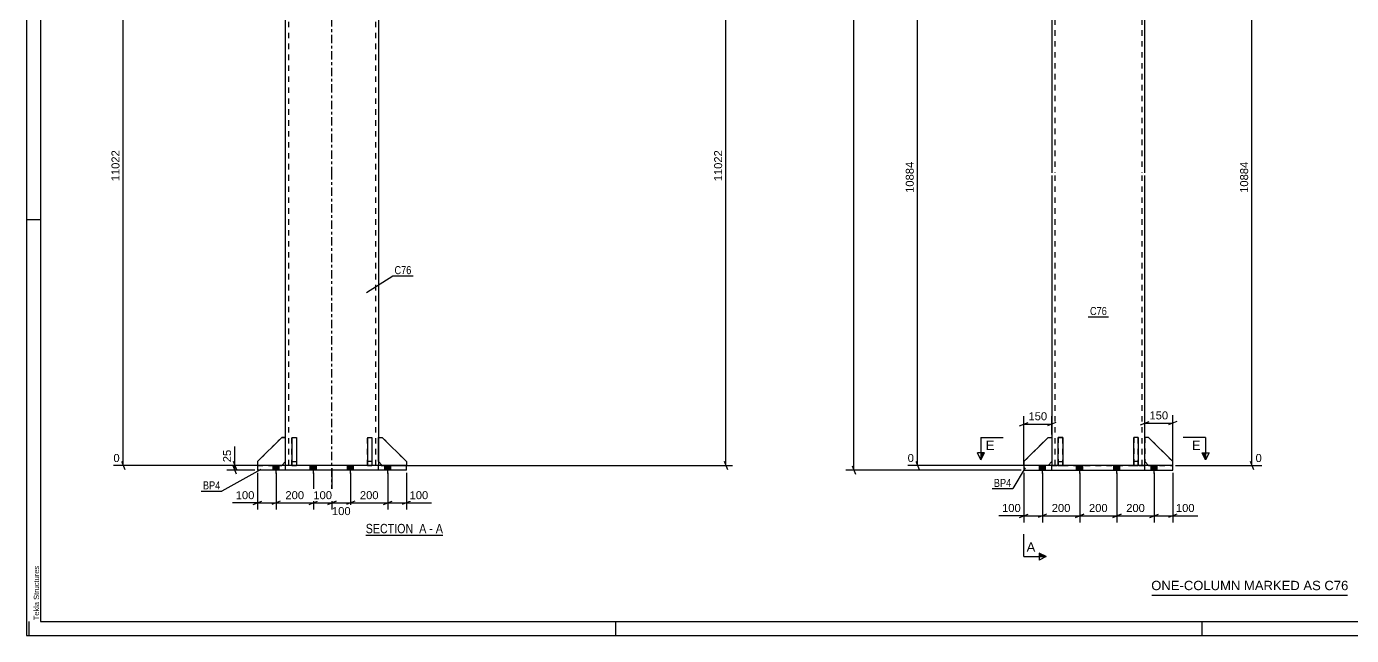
# Model space of a CAD drawing. Header units: millimetres. Extents: x -384 to 457, y -61 to 533.
# Drawn here: x -383.8 to 90.7, y -61 to 157.3 of the extents above; entities that cross this region are included whole.
import ezdxf

# ---------------------------------------------------------------- set-up
doc = ezdxf.new("R2010")
doc.units = ezdxf.units.MM
doc.linetypes.add('DXK_LINE_DOT2', pattern=[3.9198, 1.9599, -1.9599])
doc.linetypes.add('DXK_LINE_DOT3', pattern=[5.9187, 2.979, -0.9799, 0.9799, -0.9799])
doc.styles.add('Arial', font='ARIAL.TTF', dxfattribs={"height": 0.2})
doc.styles.add('Arial Narrow', font='ARIALN.TTF', dxfattribs={"height": 0.2})

# ---------------------------------------------------------------- blocks, each defined once
blk = doc.blocks.new('Unknown-284935728-1133')
at = {"color": 5, "linetype": 'Continuous'}
for p, q in [((-383.81, 533.03), (-383.81, -60.97)), ((-378.81, 528.03), (-378.81, -55.97)), ((-378.81, 88.03), (-383.81, 88.03)), ((-382.81, -60.97), (-382.81, -55.97)), ((-378.81, -55.97), (452.19, -55.97)), ((-172.81, -60.97), (-172.81, -55.97)), ((37.19, -60.97), (37.19, -55.97)), ((-383.81, -60.97), (457.19, -60.97))]:
    blk.add_line(p, q, dxfattribs=at)
at = {"color": 174, "linetype": 'Continuous', "style": 'Arial'}
blk.add_text('Tekla Structures', height=1.9102, rotation=90, dxfattribs=at).set_placement((-379.31, -55.47))
blk = doc.blocks.new('Unknown-284935728-12 - 4846')
at = {"color": 6, "linetype": 'Continuous'}
blk.add_line((-262.33, -25.07), (-234.69, -25.07), dxfattribs=at)
at = {"color": 0, "linetype": 'Continuous'}
blk.add_wipeout([(-244.23, -24.32), (-244.23, -20.82), (-262.33, -20.82), (-262.33, -24.32)], dxfattribs=at)
at = {"color": 7, "linetype": 'Continuous', "style": 'Arial Narrow'}
blk.add_text('SECTION ', height=3.34, dxfattribs=at).set_placement((-262.33, -24.32))
at = {"color": 0, "linetype": 'Continuous'}
blk.add_wipeout([(-240.62, -24.32), (-240.62, -20.82), (-243.18, -20.82), (-243.18, -24.32)], dxfattribs=at)
blk.add_wipeout([(-238.29, -24.32), (-238.29, -20.82), (-239.57, -20.82), (-239.57, -24.32)], dxfattribs=at)
at = {"color": 7, "linetype": 'Continuous', "style": 'Arial Narrow'}
blk.add_text('A', height=3.34, dxfattribs=at).set_placement((-243.18, -24.32))
at = {"color": 0, "linetype": 'Continuous'}
blk.add_wipeout([(-234.69, -24.32), (-234.69, -20.82), (-237.24, -20.82), (-237.24, -24.32)], dxfattribs=at)
at = {"color": 7, "linetype": 'Continuous', "style": 'Arial Narrow'}
for s, p in [('-', (-239.57, -24.32)), ('A', (-237.24, -24.32))]:
    blk.add_text(s, height=3.34, dxfattribs=at).set_placement(p)
blk = doc.blocks.new('Bolt-284935728-4064 - 3963')
at = {"linetype": 'Continuous'}
for points in [[(-21.1, -1.67), (-18.9, -1.67), (-18.9, 0), (-21.1, 0)], [(-21.1, -1.67), (-18.9, -1.67), (-18.9, 0), (-21.1, 0)], [(-7.77, -1.67), (-5.57, -1.67), (-5.57, 0), (-7.77, 0)], [(-7.77, -1.67), (-5.57, -1.67), (-5.57, 0), (-7.77, 0)], [(5.57, -1.67), (7.77, -1.67), (7.77, 0), (5.57, 0)], [(5.57, -1.67), (7.77, -1.67), (7.77, 0), (5.57, 0)], [(18.9, -1.67), (21.1, -1.67), (21.1, 0), (18.9, 0)], [(18.9, -1.67), (21.1, -1.67), (21.1, 0), (18.9, 0)]]:
    blk.add_hatch(color=1, dxfattribs=at).paths.add_polyline_path(points)
at = {"color": 1, "linetype": 'Continuous'}
for p, q in [((-21.1, -1.67), (-21.1, 0)), ((-21.1, -1.67), (-21.1, 0)), ((-20, -2.93), (-20, 0)), ((-20, -2.93), (-20, 0)), ((-18.9, -1.67), (-18.9, 0)), ((-18.9, -1.67), (-18.9, 0)), ((-7.77, -1.67), (-7.77, 0)), ((-7.77, -1.67), (-7.77, 0)), ((-6.67, -2.93), (-6.67, 0)), ((-6.67, -2.93), (-6.67, 0)), ((-5.57, -1.67), (-5.57, 0)), ((-5.57, -1.67), (-5.57, 0)), ((5.57, -1.67), (5.57, 0)), ((5.57, -1.67), (5.57, 0)), ((6.67, -2.93), (6.67, 0)), ((6.67, -2.93), (6.67, 0)), ((7.77, -1.67), (7.77, 0)), ((7.77, -1.67), (7.77, 0)), ((18.9, -1.67), (18.9, 0)), ((18.9, -1.67), (18.9, 0)), ((20, -2.93), (20, 0)), ((20, -2.93), (20, 0)), ((21.1, -1.67), (21.1, 0)), ((21.1, -1.67), (21.1, 0))]:
    blk.add_line(p, q, dxfattribs=at)
blk = doc.blocks.new('Part-284935728-4026 - 3963')
at = {"color": 2, "linetype": 'Continuous'}
for p, q in [((-16.67, 449.91), (-16.67, 104.87)), ((-16.67, 449.91), (-16.33, 449.91)), ((-15.61, 449.91), (-14.53, 449.91)), ((-14.53, 449.91), (15.61, 449.91)), ((16.67, 449.91), (16.33, 449.91)), ((16.67, 104.87), (16.67, 449.91)), ((-16.67, 103.87), (-16.67, 0)), ((16.67, 0), (16.67, 103.87))]:
    blk.add_line(p, q, dxfattribs=at)
at = {"color": 7, "linetype": 'DXK_LINE_DOT2'}
for p, q in [((-16.5, 449.91), (-15.61, 449.91)), ((-15.6, 449.91), (-15.6, 104.87)), ((16.33, 449.91), (15.35, 449.91)), ((15.6, 449.91), (15.6, 104.87)), ((-15.6, 103.87), (-15.6, 0)), ((15.6, 103.87), (15.6, 0)), ((-16.67, 0), (16.67, 0))]:
    blk.add_line(p, q, dxfattribs=at)
blk = doc.blocks.new('Part-284935728-4143 - 3963')
at = {"color": 2, "linetype": 'Continuous'}
for p, q in [((-14.33, 0), (-14.33, 10)), ((-14.33, 10), (-12.67, 10)), ((-12.67, 10), (-12.67, 0)), ((-14.33, 1.33), (-12.67, 1.33)), ((-12.67, 0), (-14.33, 0))]:
    blk.add_line(p, q, dxfattribs=at)
blk = doc.blocks.new('Part-284935728-4144 - 3963')
at = {"color": 2, "linetype": 'Continuous'}
for p, q in [((12.67, 0), (12.67, 10)), ((14.33, 10), (12.67, 10)), ((14.33, 10), (14.33, 0)), ((14.33, 1.33), (12.67, 1.33)), ((14.33, 0), (12.67, 0))]:
    blk.add_line(p, q, dxfattribs=at)
blk = doc.blocks.new('Part-284935728-4145 - 3963')
at = {"color": 7, "linetype": 'DXK_LINE_DOT2'}
for p, q in [((-14.33, 10), (-14.33, 0)), ((-12.67, 10), (-14.33, 10)), ((-12.67, 0), (-12.67, 10)), ((-14.33, 1.33), (-12.67, 1.33)), ((-14.33, 0), (-12.67, 0))]:
    blk.add_line(p, q, dxfattribs=at)
blk = doc.blocks.new('Part-284935728-4146 - 3963')
at = {"color": 7, "linetype": 'DXK_LINE_DOT2'}
for p, q in [((12.67, 10), (12.67, 0)), ((14.33, 10), (12.67, 10)), ((14.33, 0), (14.33, 10)), ((14.33, 1.33), (12.67, 1.33)), ((12.67, 0), (14.33, 0))]:
    blk.add_line(p, q, dxfattribs=at)
blk = doc.blocks.new('Part-284935728-4147 - 3963')
at = {"color": 7, "linetype": 'DXK_LINE_DOT2'}
for p, q in [((18, 10), (16.67, 10)), ((16.67, 10), (16.67, 1.33)), ((26.67, 1.33), (18, 10)), ((16.67, 1.33), (18, 0)), ((26.67, 0), (26.67, 1.33)), ((18, 0), (26.67, 0))]:
    blk.add_line(p, q, dxfattribs=at)
blk = doc.blocks.new('Part-284935728-4148 - 3963')
at = {"color": 2, "linetype": 'Continuous'}
for p, q in [((18, 10), (16.67, 10)), ((18, 10), (26.67, 1.33)), ((16.67, 1.33), (18, 0)), ((26.67, 0), (26.67, 1.33))]:
    blk.add_line(p, q, dxfattribs=at)
at = {"color": 7, "linetype": 'DXK_LINE_DOT2'}
for p, q in [((16.67, 10), (16.67, 1.33)), ((18, 0), (26.67, 0))]:
    blk.add_line(p, q, dxfattribs=at)
blk = doc.blocks.new('Part-284935728-4149 - 3963')
at = {"color": 7, "linetype": 'DXK_LINE_DOT2'}
for p, q in [((-26.67, 1.33), (-18, 10)), ((-18, 10), (-16.67, 10)), ((-16.67, 10), (-16.67, 1.33)), ((-26.67, 0), (-26.67, 1.33)), ((-16.67, 1.33), (-18, 0)), ((-18, 0), (-26.67, 0))]:
    blk.add_line(p, q, dxfattribs=at)
blk = doc.blocks.new('Part-284935728-4150 - 3963')
at = {"color": 2, "linetype": 'Continuous'}
for p, q in [((-26.67, 1.33), (-18, 10)), ((-18, 10), (-16.67, 10)), ((-26.67, 1.33), (-26.67, 0)), ((-16.67, 1.33), (-18, 0))]:
    blk.add_line(p, q, dxfattribs=at)
at = {"color": 7, "linetype": 'DXK_LINE_DOT2'}
for p, q in [((-16.67, 10), (-16.67, 1.33)), ((-18, 0), (-26.67, 0))]:
    blk.add_line(p, q, dxfattribs=at)
blk = doc.blocks.new('Part-284935728-4155 - 3963')
at = {"color": 2, "linetype": 'Continuous'}
for p, q in [((26.67, 0), (-26.67, 0)), ((-26.67, 0), (-26.67, -1.67)), ((-26.67, -1.67), (26.67, -1.67)), ((-16.67, -1.67), (-16.67, 0)), ((16.67, -1.67), (16.67, 0)), ((26.67, -1.67), (26.67, 0))]:
    blk.add_line(p, q, dxfattribs=at)
at = {"color": 7, "linetype": 'DXK_LINE_DOT2'}
for p, q in [((-16.67, -1.67), (-16.67, 0)), ((16.67, -1.67), (16.67, 0))]:
    blk.add_line(p, q, dxfattribs=at)
blk = doc.blocks.new('Bolt-284935728-4869 - 4846')
at = {"linetype": 'Continuous'}
for points in [[(-293.32, 0), (-295.52, 0), (-295.52, -1.67), (-293.32, -1.67)], [(-293.32, 0), (-295.52, 0), (-295.52, -1.67), (-293.32, -1.67)], [(-279.99, 0), (-282.19, 0), (-282.19, -1.67), (-279.99, -1.67)], [(-279.99, 0), (-282.19, 0), (-282.19, -1.67), (-279.99, -1.67)], [(-266.65, 0), (-268.85, 0), (-268.85, -1.67), (-266.65, -1.67)], [(-266.65, 0), (-268.85, 0), (-268.85, -1.67), (-266.65, -1.67)], [(-253.32, 0), (-255.52, 0), (-255.52, -1.67), (-253.32, -1.67)], [(-253.32, 0), (-255.52, 0), (-255.52, -1.67), (-253.32, -1.67)]]:
    blk.add_hatch(color=1, dxfattribs=at).paths.add_polyline_path(points)
at = {"color": 1, "linetype": 'Continuous'}
for p, q in [((-295.52, -1.67), (-295.52, 0)), ((-295.52, -1.67), (-295.52, 0)), ((-294.42, -2.93), (-294.42, 0)), ((-294.42, -2.93), (-294.42, 0)), ((-293.32, -1.67), (-293.32, 0)), ((-293.32, -1.67), (-293.32, 0)), ((-282.19, -1.67), (-282.19, 0)), ((-282.19, -1.67), (-282.19, 0)), ((-281.09, -2.93), (-281.09, 0)), ((-281.09, -2.93), (-281.09, 0)), ((-279.99, -1.67), (-279.99, 0)), ((-279.99, -1.67), (-279.99, 0)), ((-268.85, -1.67), (-268.85, 0)), ((-268.85, -1.67), (-268.85, 0)), ((-267.75, -2.93), (-267.75, 0)), ((-267.75, -2.93), (-267.75, 0)), ((-266.65, -1.67), (-266.65, 0)), ((-266.65, -1.67), (-266.65, 0)), ((-255.52, -1.67), (-255.52, 0)), ((-255.52, -1.67), (-255.52, 0)), ((-254.42, -2.93), (-254.42, 0)), ((-254.42, -2.93), (-254.42, 0)), ((-253.32, -1.67), (-253.32, 0)), ((-253.32, -1.67), (-253.32, 0))]:
    blk.add_line(p, q, dxfattribs=at)
blk = doc.blocks.new('Part-284935728-4953 - 4846')
at = {"color": 7, "linetype": 'DXK_LINE_DOT3'}
for p, q in [((-274.42, 103.97), (-274.42, 459.01)), ((-274.42, -10), (-274.42, 103.87))]:
    blk.add_line(p, q, dxfattribs=at)
at = {"color": 2, "linetype": 'Continuous'}
for p, q in [((-291.09, 103.97), (-291.09, 449.01)), ((-291.09, 449.01), (-290.75, 449.01)), ((-290.03, 449.01), (-288.95, 449.01)), ((-288.95, 449.01), (-258.82, 449.01)), ((-257.75, 449.01), (-258.09, 449.01)), ((-257.75, 449.01), (-257.75, 103.97)), ((-291.09, 0), (-291.09, 103.87)), ((-257.75, 103.87), (-257.75, 0))]:
    blk.add_line(p, q, dxfattribs=at)
at = {"color": 7, "linetype": 'DXK_LINE_DOT2'}
for p, q in [((-291.09, 449.01), (-290.03, 449.01)), ((-290.75, 449.01), (-290.03, 449.01)), ((-290.02, 449.01), (-290.02, 103.97)), ((-258.09, 449.01), (-259.07, 449.01)), ((-258.82, 449.01), (-258.82, 103.97)), ((-290.02, 103.87), (-290.02, 0)), ((-258.82, 103.87), (-258.82, 0)), ((-257.75, 0), (-291.09, 0))]:
    blk.add_line(p, q, dxfattribs=at)
blk = doc.blocks.new('Part-284935728-5012 - 4846')
at = {"color": 2, "linetype": 'Continuous'}
for p, q in [((-301.09, 1.33), (-292.42, 10)), ((-292.42, 10), (-291.09, 10)), ((-301.09, 1.33), (-301.09, 0)), ((-292.42, 0), (-291.09, 1.33))]:
    blk.add_line(p, q, dxfattribs=at)
at = {"color": 7, "linetype": 'DXK_LINE_DOT2'}
for p, q in [((-291.09, 1.33), (-291.09, 10)), ((-291.09, 10), (-291.09, 10)), ((-291.09, 10), (-291.09, 10)), ((-291.09, 1.33), (-291.09, 1.33)), ((-291.09, 1.33), (-291.09, 1.33)), ((-301.09, 0), (-292.42, 0))]:
    blk.add_line(p, q, dxfattribs=at)
blk = doc.blocks.new('Part-284935728-5013 - 4846')
at = {"color": 7, "linetype": 'DXK_LINE_DOT2'}
for p, q in [((-257.75, 1.33), (-257.75, 10)), ((-257.75, 10), (-256.42, 10)), ((-256.42, 10), (-247.75, 1.33)), ((-256.42, 0), (-257.75, 1.33)), ((-247.75, 1.33), (-247.75, 0)), ((-247.75, 0), (-256.42, 0))]:
    blk.add_line(p, q, dxfattribs=at)
blk = doc.blocks.new('Part-284935728-5014 - 4846')
at = {"color": 2, "linetype": 'Continuous'}
for p, q in [((-257.75, 1.33), (-257.75, 10)), ((-257.75, 10), (-256.42, 10)), ((-247.75, 1.33), (-256.42, 10)), ((-256.42, 0), (-257.75, 1.33)), ((-247.75, 1.33), (-247.75, 0)), ((-247.75, 0), (-247.75, 0))]:
    blk.add_line(p, q, dxfattribs=at)
at = {"color": 7, "linetype": 'DXK_LINE_DOT2'}
blk.add_line((-247.75, 0), (-256.42, 0), dxfattribs=at)
blk = doc.blocks.new('Part-284935728-5036 - 4846')
at = {"color": 2, "linetype": 'Continuous'}
for p, q in [((-247.75, 0), (-301.09, 0)), ((-301.09, 0), (-301.09, -1.67)), ((-247.75, -1.67), (-301.09, -1.67)), ((-291.09, -1.67), (-291.09, 0)), ((-257.75, -1.67), (-257.75, 0)), ((-247.75, -1.67), (-247.75, 0))]:
    blk.add_line(p, q, dxfattribs=at)
blk = doc.blocks.new('Part-284935728-5037 - 4846')
at = {"color": 2, "linetype": 'Continuous'}
for p, q in [((-261.75, 10), (-261.75, 0)), ((-261.75, 10), (-260.09, 10)), ((-260.09, 10), (-260.09, 0)), ((-260.09, 1.33), (-261.75, 1.33)), ((-261.75, 0), (-260.09, 0))]:
    blk.add_line(p, q, dxfattribs=at)
blk = doc.blocks.new('Part-284935728-5038 - 4846')
at = {"color": 2, "linetype": 'Continuous'}
for p, q in [((-288.75, 10), (-288.75, 0)), ((-288.75, 10), (-287.09, 10)), ((-287.09, 10), (-287.09, 0)), ((-288.75, 1.33), (-287.09, 1.33)), ((-288.75, 0), (-287.09, 0))]:
    blk.add_line(p, q, dxfattribs=at)
blk = doc.blocks.new('Part-284935728-5039 - 4846')
at = {"color": 7, "linetype": 'DXK_LINE_DOT2'}
for p, q in [((-261.75, 0), (-261.75, 10)), ((-261.75, 10), (-260.09, 10)), ((-260.09, 10), (-260.09, 0)), ((-260.09, 1.33), (-261.75, 1.33)), ((-260.09, 0), (-261.75, 0))]:
    blk.add_line(p, q, dxfattribs=at)
blk = doc.blocks.new('Part-284935728-5040 - 4846')
at = {"color": 7, "linetype": 'DXK_LINE_DOT2'}
for p, q in [((-288.75, 0), (-288.75, 10)), ((-288.75, 10), (-287.09, 10)), ((-287.09, 10), (-287.09, 0)), ((-288.75, 1.33), (-287.09, 1.33)), ((-287.09, 0), (-288.75, 0))]:
    blk.add_line(p, q, dxfattribs=at)
blk = doc.blocks.new('Part-284935728-5041 - 4846')
at = {"color": 7, "linetype": 'DXK_LINE_DOT2'}
for p, q in [((-292.42, 10), (-301.09, 1.33)), ((-291.09, 10), (-292.42, 10)), ((-291.09, 1.33), (-291.09, 10)), ((-301.09, 1.33), (-301.09, 0)), ((-292.42, 0), (-291.09, 1.33)), ((-301.09, 0), (-292.42, 0))]:
    blk.add_line(p, q, dxfattribs=at)
blk = doc.blocks.new('StraightDimension-284935728-4222 - 3963')
at = {"color": 7, "linetype": 'Continuous'}
for p, q in [((33.04, 206.39), (67.43, 206.39)), ((55.61, 204.89), (54.41, 207.89)), ((55.01, 0), (55.01, 206.39)), ((54.41, 1.5), (55.61, -1.5)), ((27.67, 0), (58.54, 0))]:
    blk.add_line(p, q, dxfattribs=at)
at = {"color": 0, "linetype": 'Continuous'}
for points in [[(68.03, 206.99), (68.03, 211.19), (55.71, 211.19), (55.71, 206.99)], [(59.14, 0.6), (59.14, 4.8), (55.71, 4.8), (55.71, 0.6)]]:
    blk.add_wipeout(points, dxfattribs=at)
at = {"color": 0}
blk.add_wipeout([(54.26, 109.36), (50.06, 109.36), (50.06, 97.04), (54.26, 97.04)], dxfattribs=at)
at = {"color": 3, "linetype": 'Continuous', "style": 'Arial'}
for s, height, p in [('10884', 2.865, (56.31, 207.59)), ('0', 2.87, (56.31, 1.2))]:
    blk.add_text(s, height=height, dxfattribs=at).set_placement(p)
at = {"color": 3, "style": 'Arial'}
blk.add_text('10884', height=2.865, rotation=90.0002, dxfattribs=at).set_placement((53.66, 97.64))
blk = doc.blocks.new('StraightDimension-284935728-19482 - 3963')
at = {"color": 7, "linetype": 'Continuous'}
for p, q in [((-6.67, -2.67), (-6.67, -20.46)), ((6.67, -2.67), (6.67, -20.46)), ((-5.17, -17.46), (-8.17, -18.66)), ((-6.67, -18.06), (6.67, -18.06)), ((5.17, -18.66), (8.17, -17.46))]:
    blk.add_line(p, q, dxfattribs=at)
at = {"color": 0}
blk.add_wipeout([(3.94, -17.31), (3.94, -13.11), (-3.94, -13.11), (-3.94, -17.31)], dxfattribs=at)
at = {"color": 3, "style": 'Arial'}
blk.add_text('200', height=2.865, dxfattribs=at).set_placement((-3.34, -16.71))
blk = doc.blocks.new('StraightDimension-284935728-4302 - 3963')
at = {"color": 7, "linetype": 'Continuous'}
for p, q in [((15.17, 14.51), (18.17, 15.71)), ((16.67, 1), (16.67, 17.96)), ((16.67, 15.11), (26.67, 15.11)), ((28.17, 15.71), (25.17, 14.51)), ((26.67, 1), (26.67, 17.96))]:
    blk.add_line(p, q, dxfattribs=at)
at = {"color": 0}
blk.add_wipeout([(25.6, 15.86), (25.6, 20.06), (17.73, 20.06), (17.73, 15.86)], dxfattribs=at)
at = {"color": 3, "style": 'Arial'}
blk.add_text('150', height=2.865, dxfattribs=at).set_placement((18.33, 16.46))
blk = doc.blocks.new('StraightDimension-284935728-4397 - 3963')
at = {"color": 7, "linetype": 'Continuous'}
for p, q in [((-33.04, 206.39), (-81.66, 206.39)), ((-64.14, 204.89), (-65.34, 207.89)), ((-64.74, 0), (-64.74, 206.39)), ((-65.34, 1.5), (-64.14, -1.5)), ((-17.67, 0), (-68.26, 0))]:
    blk.add_line(p, q, dxfattribs=at)
at = {"color": 0, "linetype": 'Continuous'}
for points in [[(-69.94, 206.99), (-69.94, 211.19), (-82.26, 211.19), (-82.26, 206.99)], [(-65.44, 0.6), (-65.44, 4.8), (-68.86, 4.8), (-68.86, 0.6)]]:
    blk.add_wipeout(points, dxfattribs=at)
at = {"color": 0}
blk.add_wipeout([(-65.49, 109.36), (-69.69, 109.36), (-69.69, 97.04), (-65.49, 97.04)], dxfattribs=at)
at = {"color": 3, "linetype": 'Continuous', "style": 'Arial'}
for s, height, p in [('10884', 2.865, (-81.66, 207.59)), ('0', 2.87, (-68.26, 1.2))]:
    blk.add_text(s, height=height, dxfattribs=at).set_placement(p)
at = {"color": 3, "style": 'Arial'}
blk.add_text('10884', height=2.865, rotation=90.0002, dxfattribs=at).set_placement((-66.09, 97.64))
blk = doc.blocks.new('StraightDimension-284935728-4454 - 3963')
at = {"color": 7, "linetype": 'Continuous'}
for p, q in [((-28.17, 14.21), (-25.17, 15.41)), ((-26.67, 1), (-26.67, 17.66)), ((-26.67, 14.81), (-16.67, 14.81)), ((-15.17, 15.41), (-18.17, 14.21)), ((-16.67, 11), (-16.67, 17.66))]:
    blk.add_line(p, q, dxfattribs=at)
at = {"color": 0}
blk.add_wipeout([(-17.73, 15.56), (-17.73, 19.76), (-25.6, 19.76), (-25.6, 15.56)], dxfattribs=at)
at = {"color": 3, "style": 'Arial'}
blk.add_text('150', height=2.865, dxfattribs=at).set_placement((-25, 16.16))
blk = doc.blocks.new('StraightDimension-284935728-4614 - 3963')
at = {"color": 7, "linetype": 'Continuous'}
for p, q in [((0.24, 477.62), (-90.43, 477.62)), ((-86.98, 476.12), (-88.18, 479.12)), ((-87.58, -1.67), (-87.58, 477.62)), ((-27.67, -1.67), (-90.43, -1.67)), ((-88.18, -0.17), (-86.98, -3.17))]:
    blk.add_line(p, q, dxfattribs=at)
at = {"color": 0}
blk.add_wipeout([(-88.33, 244.14), (-92.53, 244.14), (-92.53, 231.82), (-88.33, 231.82)], dxfattribs=at)
at = {"color": 3, "style": 'Arial'}
blk.add_text('14978', height=2.865, rotation=90.0002, dxfattribs=at).set_placement((-88.93, 232.42))
blk = doc.blocks.new('StraightDimension-284935728-4631 - 3963')
at = {"color": 7, "linetype": 'Continuous'}
for p, q in [((-26.67, -2.67), (-26.67, -20.46)), ((-20, -2.67), (-20, -20.46)), ((-28.17, -18.66), (-25.17, -17.46)), ((-26.67, -18.06), (-20, -18.06)), ((-18.5, -17.46), (-21.5, -18.66))]:
    blk.add_line(p, q, dxfattribs=at)
at = {"color": 0}
blk.add_wipeout([(-27.19, -17.31), (-27.19, -13.11), (-35.06, -13.11), (-35.06, -17.31)], dxfattribs=at)
at = {"color": 7, "linetype": 'Continuous'}
blk.add_line((-26.67, -18.06), (-35.59, -18.06), dxfattribs=at)
blk.add_line((-26.67, -18.06), (-35.59, -18.06), dxfattribs=at)
at = {"color": 3, "style": 'Arial'}
blk.add_text('100', height=2.865, dxfattribs=at).set_placement((-34.46, -16.71))
blk = doc.blocks.new('StraightDimension-284935728-4653 - 3963')
at = {"color": 7, "linetype": 'Continuous'}
for p, q in [((20, -2.67), (20, -20.46)), ((26.67, -2.67), (26.67, -20.46)), ((18.5, -18.66), (21.5, -17.46)), ((20, -18.06), (26.67, -18.06)), ((28.17, -17.46), (25.17, -18.66))]:
    blk.add_line(p, q, dxfattribs=at)
at = {"color": 0}
blk.add_wipeout([(35.06, -17.31), (35.06, -13.11), (27.19, -13.11), (27.19, -17.31)], dxfattribs=at)
at = {"color": 7, "linetype": 'Continuous'}
blk.add_line((26.67, -18.06), (35.59, -18.06), dxfattribs=at)
blk.add_line((26.67, -18.06), (35.59, -18.06), dxfattribs=at)
at = {"color": 3, "style": 'Arial'}
blk.add_text('100', height=2.865, dxfattribs=at).set_placement((27.79, -16.71))
blk = doc.blocks.new('StraightDimension-284935728-19480 - 3963')
at = {"color": 7, "linetype": 'Continuous'}
for p, q in [((-20, -2.67), (-20, -20.46)), ((-6.67, -2.67), (-6.67, -20.46)), ((-18.5, -17.46), (-21.5, -18.66)), ((-20, -18.06), (-6.67, -18.06)), ((-8.17, -18.66), (-5.17, -17.46))]:
    blk.add_line(p, q, dxfattribs=at)
at = {"color": 0}
blk.add_wipeout([(-9.4, -17.31), (-9.4, -13.11), (-17.27, -13.11), (-17.27, -17.31)], dxfattribs=at)
at = {"color": 3, "style": 'Arial'}
blk.add_text('200', height=2.865, dxfattribs=at).set_placement((-16.67, -16.71))
blk = doc.blocks.new('StraightDimension-284935728-19484 - 3963')
at = {"color": 7, "linetype": 'Continuous'}
for p, q in [((6.67, -2.67), (6.67, -20.46)), ((20, -2.67), (20, -20.46)), ((8.17, -17.46), (5.17, -18.66)), ((6.67, -18.06), (20, -18.06)), ((18.5, -18.66), (21.5, -17.46))]:
    blk.add_line(p, q, dxfattribs=at)
at = {"color": 0}
blk.add_wipeout([(17.27, -17.31), (17.27, -13.11), (9.4, -13.11), (9.4, -17.31)], dxfattribs=at)
at = {"color": 3, "style": 'Arial'}
blk.add_text('200', height=2.865, dxfattribs=at).set_placement((10, -16.71))
blk = doc.blocks.new('StraightDimension-284935728-19767 - 4846')
at = {"color": 7, "linetype": 'Continuous'}
for p, q in [((-301.09, -2.67), (-301.09, -15.87)), ((-294.42, -2.67), (-294.42, -15.87)), ((-302.59, -14.07), (-299.59, -12.87)), ((-301.09, -13.47), (-294.42, -13.47)), ((-292.92, -12.87), (-295.92, -14.07))]:
    blk.add_line(p, q, dxfattribs=at)
at = {"color": 0}
blk.add_wipeout([(-301.61, -12.72), (-301.61, -8.52), (-309.48, -8.52), (-309.48, -12.72)], dxfattribs=at)
at = {"color": 7, "linetype": 'Continuous'}
blk.add_line((-301.09, -13.47), (-310.01, -13.47), dxfattribs=at)
blk.add_line((-301.09, -13.47), (-310.01, -13.47), dxfattribs=at)
at = {"color": 3, "style": 'Arial'}
blk.add_text('100', height=2.865, dxfattribs=at).set_placement((-308.88, -12.12))
blk = doc.blocks.new('StraightDimension-284935728-19766 - 4846')
at = {"color": 7, "linetype": 'Continuous'}
for p, q in [((-294.42, -2.67), (-294.42, -15.87)), ((-281.09, -2.67), (-281.09, -15.87)), ((-292.92, -12.87), (-295.92, -14.07)), ((-294.42, -13.47), (-281.09, -13.47)), ((-282.59, -14.07), (-279.59, -12.87))]:
    blk.add_line(p, q, dxfattribs=at)
at = {"color": 0}
blk.add_wipeout([(-283.82, -12.72), (-283.82, -8.52), (-291.69, -8.52), (-291.69, -12.72)], dxfattribs=at)
at = {"color": 3, "style": 'Arial'}
blk.add_text('200', height=2.865, dxfattribs=at).set_placement((-291.09, -12.12))
blk = doc.blocks.new('StraightDimension-284935728-19762 - 4846')
at = {"color": 7, "linetype": 'Continuous'}
for p, q in [((-254.42, -2.67), (-254.42, -15.87)), ((-247.75, -2.67), (-247.75, -15.87)), ((-255.92, -14.07), (-252.92, -12.87)), ((-254.42, -13.47), (-247.75, -13.47)), ((-246.25, -12.87), (-249.25, -14.07))]:
    blk.add_line(p, q, dxfattribs=at)
at = {"color": 0}
blk.add_wipeout([(-239.36, -12.72), (-239.36, -8.52), (-247.23, -8.52), (-247.23, -12.72)], dxfattribs=at)
at = {"color": 7, "linetype": 'Continuous'}
blk.add_line((-247.75, -13.47), (-238.83, -13.47), dxfattribs=at)
blk.add_line((-247.75, -13.47), (-238.83, -13.47), dxfattribs=at)
at = {"color": 3, "style": 'Arial'}
blk.add_text('100', height=2.865, dxfattribs=at).set_placement((-246.63, -12.12))
blk = doc.blocks.new('StraightDimension-284935728-21918 - 4846')
at = {"color": 7, "linetype": 'Continuous'}
for p, q in [((-192.75, 214.7), (-130.95, 214.7)), ((-132.75, 213.2), (-133.95, 216.2)), ((-133.35, 0), (-133.35, 214.7)), ((-133.95, 1.5), (-132.75, -1.5)), ((-256.75, 0), (-130.95, 0))]:
    blk.add_line(p, q, dxfattribs=at)
at = {"color": 0}
blk.add_wipeout([(-134.1, 113.51), (-138.3, 113.51), (-138.3, 101.19), (-134.1, 101.19)], dxfattribs=at)
at = {"color": 3, "style": 'Arial'}
blk.add_text('11022', height=2.865, rotation=90.0002, dxfattribs=at).set_placement((-134.7, 101.79))
blk = doc.blocks.new('StraightDimension-284935728-5454 - 4846')
at = {"color": 7, "linetype": 'Continuous'}
for p, q in [((-309.81, 1.5), (-308.61, -1.5)), ((-302.09, 0), (-312.06, 0)), ((-302.09, -1.67), (-312.06, -1.67)), ((-308.61, -3.17), (-309.81, -0.17)), ((-309.21, -1.67), (-309.21, 0))]:
    blk.add_line(p, q, dxfattribs=at)
at = {"color": 0}
blk.add_wipeout([(-309.96, 6.17), (-314.16, 6.17), (-314.16, 0.52), (-309.96, 0.52)], dxfattribs=at)
at = {"color": 7, "linetype": 'Continuous'}
blk.add_line((-309.21, 0), (-309.21, 6.7), dxfattribs=at)
blk.add_line((-309.21, 0), (-309.21, 6.7), dxfattribs=at)
at = {"color": 3, "style": 'Arial'}
blk.add_text('25', height=2.865, rotation=90.0002, dxfattribs=at).set_placement((-310.56, 1.12))
blk = doc.blocks.new('StraightDimension-284935728-5500 - 4846')
at = {"color": 7, "linetype": 'Continuous'}
for p, q in [((-323.75, 214.7), (-361.58, 214.7)), ((-348.56, 213.2), (-349.76, 216.2)), ((-349.16, 0), (-349.16, 214.7)), ((-349.76, 1.5), (-348.56, -1.5)), ((-292.09, 0), (-352.68, 0))]:
    blk.add_line(p, q, dxfattribs=at)
at = {"color": 0, "linetype": 'Continuous'}
for points in [[(-349.86, 215.3), (-349.86, 219.5), (-362.18, 219.5), (-362.18, 215.3)], [(-349.86, 0.6), (-349.86, 4.8), (-353.28, 4.8), (-353.28, 0.6)]]:
    blk.add_wipeout(points, dxfattribs=at)
at = {"color": 0}
blk.add_wipeout([(-349.91, 113.51), (-354.11, 113.51), (-354.11, 101.19), (-349.91, 101.19)], dxfattribs=at)
at = {"color": 3, "linetype": 'Continuous', "style": 'Arial'}
for s, height, p in [('11022', 2.865, (-361.58, 215.9)), ('0', 2.87, (-352.68, 1.2))]:
    blk.add_text(s, height=height, dxfattribs=at).set_placement(p)
at = {"color": 3, "style": 'Arial'}
blk.add_text('11022', height=2.865, rotation=90.0002, dxfattribs=at).set_placement((-350.51, 101.79))
blk = doc.blocks.new('StraightDimension-284935728-19763 - 4846')
at = {"color": 7, "linetype": 'Continuous'}
for p, q in [((-267.75, -2.67), (-267.75, -15.87)), ((-254.42, -2.67), (-254.42, -15.87)), ((-266.25, -12.87), (-269.25, -14.07)), ((-267.75, -13.47), (-254.42, -13.47)), ((-255.92, -14.07), (-252.92, -12.87))]:
    blk.add_line(p, q, dxfattribs=at)
at = {"color": 0}
blk.add_wipeout([(-257.15, -12.72), (-257.15, -8.52), (-265.02, -8.52), (-265.02, -12.72)], dxfattribs=at)
at = {"color": 3, "style": 'Arial'}
blk.add_text('200', height=2.865, dxfattribs=at).set_placement((-264.42, -12.12))
blk = doc.blocks.new('StraightDimension-284935728-19764 - 4846')
at = {"color": 7, "linetype": 'Continuous'}
for p, q in [((-274.42, -1), (-274.42, -16.32)), ((-267.75, -2.67), (-267.75, -16.32)), ((-275.92, -14.07), (-272.92, -12.87)), ((-274.42, -13.47), (-267.75, -13.47)), ((-266.25, -12.87), (-269.25, -14.07))]:
    blk.add_line(p, q, dxfattribs=at)
at = {"color": 0}
blk.add_wipeout([(-267.15, -18.42), (-267.15, -14.22), (-275.02, -14.22), (-275.02, -18.42)], dxfattribs=at)
at = {"color": 3, "style": 'Arial'}
blk.add_text('100', height=2.865, dxfattribs=at).set_placement((-274.42, -17.82))
blk = doc.blocks.new('StraightDimension-284935728-19765 - 4846')
at = {"color": 7, "linetype": 'Continuous'}
for p, q in [((-281.09, -2.67), (-281.09, -15.87)), ((-274.42, -1), (-274.42, -15.87)), ((-282.59, -14.07), (-279.59, -12.87)), ((-281.09, -13.47), (-274.42, -13.47)), ((-272.92, -12.87), (-275.92, -14.07))]:
    blk.add_line(p, q, dxfattribs=at)
at = {"color": 0}
blk.add_wipeout([(-273.82, -12.72), (-273.82, -8.52), (-281.69, -8.52), (-281.69, -12.72)], dxfattribs=at)
at = {"color": 3, "style": 'Arial'}
blk.add_text('100', height=2.865, dxfattribs=at).set_placement((-281.09, -12.12))
blk = doc.blocks.new('Unknown-284935728-22074')
at = {"color": 7, "linetype": 'Continuous'}
blk.add_line((19.19, -46.47), (89.19, -46.47), dxfattribs=at)
at = {"color": 7, "style": 'Arial'}
blk.add_text('ONE-COLUMN MARKED AS C76', height=3.3428, dxfattribs=at).set_placement((18.96, -44.72))
blk = doc.blocks.new('Mark-284935728-4024 - 3963')
at = {"color": 0}
blk.add_wipeout([(3.06, 53.86), (3.06, 56.86), (-2.97, 56.86), (-2.97, 53.86)], dxfattribs=at)
blk.add_wipeout([(3.06, 53.86), (3.06, 56.86), (-2.97, 56.86), (-2.97, 53.86)], dxfattribs=at)
at = {"color": 30, "linetype": 'Continuous'}
blk.add_line((-3.57, 53.26), (3.66, 53.26), dxfattribs=at)
at = {"color": 3, "style": 'Arial Narrow'}
blk.add_text('C76', height=2.863, dxfattribs=at).set_placement((-2.97, 53.86))
blk = doc.blocks.new('Mark-284935728-4151 - 3963')
at = {"color": 0}
blk.add_wipeout([(-31.2, -7.73), (-31.2, -4.73), (-37.41, -4.73), (-37.41, -7.73)], dxfattribs=at)
blk.add_wipeout([(-31.2, -7.73), (-31.2, -4.73), (-37.41, -4.73), (-37.41, -7.73)], dxfattribs=at)
at = {"color": 30, "linetype": 'Continuous'}
for p in [(-26.13, -0.92), (-38.01, -8.33)]:
    blk.add_line(p, (-30.6, -8.33), dxfattribs=at)
at = {"color": 3, "style": 'Arial Narrow'}
blk.add_text('BP4', height=2.863, dxfattribs=at).set_placement((-37.41, -7.73))
blk = doc.blocks.new('SectionMark-284935728-4832 - 3963')
at = {"color": 0, "linetype": 'Continuous'}
for points in [[(-37.19, 5.5), (-37.19, 9), (-40.3, 9), (-40.3, 5.5)], [(36.65, 5.5), (36.65, 9), (33.54, 9), (33.54, 5.5)]]:
    blk.add_wipeout(points, dxfattribs=at)
at = {"linetype": 'Continuous'}
for points in [[(-42.05, 4.5), (-40.8, 4.5), (-42.05, 2)], [(37.15, 4.5), (38.4, 4.5), (38.4, 2)]]:
    blk.add_hatch(color=6, dxfattribs=at).paths.add_polyline_path(points)
at = {"color": 6, "linetype": 'Continuous'}
for p, q in [((-42.05, 10), (-34.05, 10)), ((-42.05, 10), (-42.05, 2)), ((38.4, 10), (30.4, 10)), ((38.4, 10), (38.4, 2)), ((-42.05, 2), (-43.3, 4.5)), ((-40.8, 4.5), (-43.3, 4.5)), ((-42.05, 2), (-40.8, 4.5)), ((37.15, 4.5), (39.65, 4.5)), ((38.4, 2), (37.15, 4.5)), ((39.65, 4.5), (38.4, 2))]:
    blk.add_line(p, q, dxfattribs=at)
at = {"color": 3, "linetype": 'Continuous', "style": 'Arial'}
for p in [(-40.3, 5.5), (33.54, 5.5)]:
    blk.add_text('E', height=3.34, dxfattribs=at).set_placement(p)
blk = doc.blocks.new('SectionMark-284935728-4842 - 3963')
at = {"color": 0, "linetype": 'Continuous'}
for points in [[(-22.56, 495.95), (-22.56, 499.45), (-25.67, 499.45), (-25.67, 495.95)], [(-22.56, -30.93), (-22.56, -27.43), (-25.67, -27.43), (-25.67, -30.93)]]:
    blk.add_wipeout(points, dxfattribs=at)
at = {"linetype": 'Continuous'}
for points in [[(-21.17, 499.95), (-21.17, 501.2), (-18.67, 501.2)], [(-21.17, -32.68), (-21.17, -31.43), (-18.67, -32.68)]]:
    blk.add_hatch(color=6, dxfattribs=at).paths.add_polyline_path(points)
at = {"color": 6, "linetype": 'Continuous'}
for p, q in [((-26.67, 501.2), (-26.67, 493.2)), ((-26.67, 501.2), (-18.67, 501.2)), ((-21.17, 499.95), (-21.17, 502.45)), ((-21.17, 502.45), (-18.67, 501.2)), ((-18.67, 501.2), (-21.17, 499.95)), ((-26.67, -32.68), (-26.67, -24.68)), ((-26.67, -32.68), (-18.67, -32.68)), ((-18.67, -32.68), (-21.17, -31.43)), ((-21.17, -31.43), (-21.17, -33.93)), ((-18.67, -32.68), (-21.17, -33.93))]:
    blk.add_line(p, q, dxfattribs=at)
at = {"color": 3, "linetype": 'Continuous', "style": 'Arial'}
for p in [(-25.67, 495.95), (-25.67, -30.93)]:
    blk.add_text('A', height=3.34, dxfattribs=at).set_placement(p)
blk = doc.blocks.new('Mark-284935728-4949 - 4846')
at = {"color": 0}
blk.add_wipeout([(-245.99, 68.52), (-245.99, 71.52), (-252.02, 71.52), (-252.02, 68.52)], dxfattribs=at)
blk.add_wipeout([(-245.99, 68.52), (-245.99, 71.52), (-252.02, 71.52), (-252.02, 68.52)], dxfattribs=at)
at = {"color": 30, "linetype": 'Continuous'}
for p, q in [((-262.02, 61.93), (-252.62, 67.92)), ((-252.62, 67.92), (-245.39, 67.92))]:
    blk.add_line(p, q, dxfattribs=at)
at = {"color": 3, "style": 'Arial Narrow'}
blk.add_text('C76', height=2.863, dxfattribs=at).set_placement((-252.02, 68.52))
blk = doc.blocks.new('Mark-284935728-5032 - 4846')
at = {"color": 0}
blk.add_wipeout([(-314.42, -8.61), (-314.42, -5.61), (-320.63, -5.61), (-320.63, -8.61)], dxfattribs=at)
blk.add_wipeout([(-314.42, -8.61), (-314.42, -5.61), (-320.63, -5.61), (-320.63, -8.61)], dxfattribs=at)
at = {"color": 30, "linetype": 'Continuous'}
for p in [(-299.85, -1.44), (-321.23, -9.21)]:
    blk.add_line(p, (-313.82, -9.21), dxfattribs=at)
at = {"color": 3, "style": 'Arial Narrow'}
blk.add_text('BP4', height=2.863, dxfattribs=at).set_placement((-320.63, -8.61))

msp = doc.modelspace()

# ---------------------------------------------------------------- block references
for name in ['Unknown-284935728-1133', 'Part-284935728-4953 - 4846', 'Part-284935728-4026 - 3963', 'Part-284935728-5012 - 4846', 'Part-284935728-5041 - 4846', 'Part-284935728-5038 - 4846', 'Part-284935728-5040 - 4846', 'Part-284935728-5037 - 4846', 'Part-284935728-5039 - 4846', 'Part-284935728-5013 - 4846', 'Part-284935728-5014 - 4846', 'Part-284935728-4149 - 3963', 'Part-284935728-4150 - 3963', 'Part-284935728-4143 - 3963', 'Part-284935728-4145 - 3963', 'Part-284935728-4144 - 3963', 'Part-284935728-4146 - 3963', 'Part-284935728-4147 - 3963', 'Part-284935728-4148 - 3963', 'Part-284935728-5036 - 4846', 'Bolt-284935728-4869 - 4846', 'Part-284935728-4155 - 3963', 'Bolt-284935728-4064 - 3963', 'Unknown-284935728-22074']:
    msp.add_blockref(name, (0, 0))

# ---------------------------------------------------------------- next in the draw order: block references
for name in ['StraightDimension-284935728-4397 - 3963', 'StraightDimension-284935728-4222 - 3963', 'StraightDimension-284935728-19767 - 4846', 'StraightDimension-284935728-19762 - 4846', 'StraightDimension-284935728-19482 - 3963', 'Unknown-284935728-12 - 4846']:
    msp.add_blockref(name, (0, 0))

# ---------------------------------------------------------------- next in the draw order: block references
for name in ['StraightDimension-284935728-21918 - 4846', 'StraightDimension-284935728-4454 - 3963', 'StraightDimension-284935728-4302 - 3963', 'StraightDimension-284935728-5454 - 4846', 'StraightDimension-284935728-19766 - 4846', 'StraightDimension-284935728-4653 - 3963']:
    msp.add_blockref(name, (0, 0))

# ---------------------------------------------------------------- next in the draw order: block references
for name in ['StraightDimension-284935728-4614 - 3963', 'StraightDimension-284935728-5500 - 4846', 'Mark-284935728-4949 - 4846', 'StraightDimension-284935728-19763 - 4846', 'StraightDimension-284935728-19484 - 3963']:
    msp.add_blockref(name, (0, 0))

# ---------------------------------------------------------------- next in the draw order: block references
for name in ['Mark-284935728-4024 - 3963', 'SectionMark-284935728-4832 - 3963', 'Mark-284935728-5032 - 4846', 'StraightDimension-284935728-19764 - 4846', 'StraightDimension-284935728-4631 - 3963']:
    msp.add_blockref(name, (0, 0))

# ---------------------------------------------------------------- next in the draw order: block references
for name in ['StraightDimension-284935728-19765 - 4846', 'Mark-284935728-4151 - 3963', 'StraightDimension-284935728-19480 - 3963']:
    msp.add_blockref(name, (0, 0))

# ---------------------------------------------------------------- next in the draw order: block references
msp.add_blockref('SectionMark-284935728-4842 - 3963', (0, 0))

doc.saveas('drawing.dxf')
